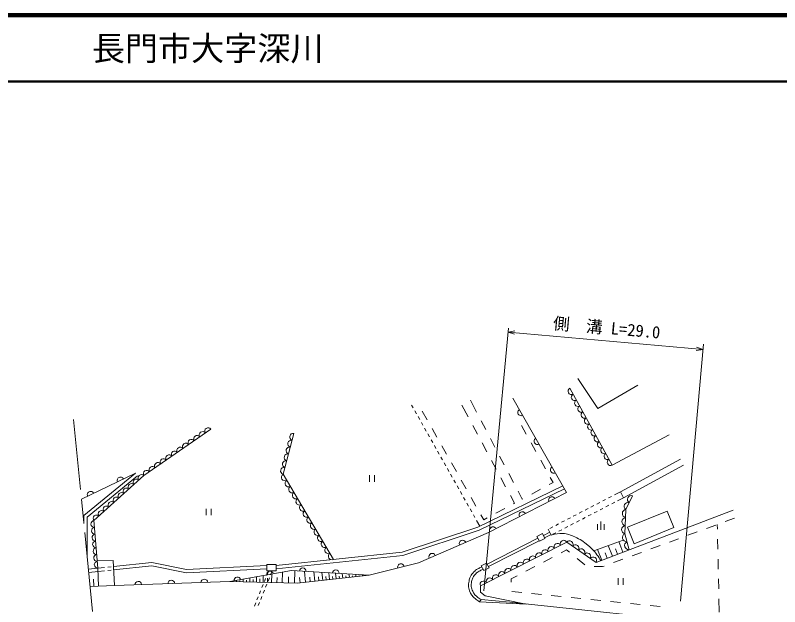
# Model space of a CAD drawing. Units: millimetres, scale not verified. Extents: x 40000 to 680000, y 20000 to 380000.
# Drawn here: x 386285 to 501736, y 290678 to 380000 of the extents above; entities that cross this region are included whole.
import ezdxf
from ezdxf.enums import TextEntityAlignment as Align

# ---------------------------------------------------------------- set-up
doc = ezdxf.new("R2010")
doc.units = ezdxf.units.MM
doc.header["$LTSCALE"] = 1000
doc.linetypes.add('CHAIN', pattern=[18.5, 12, -1.5, 3.5, -1.5])
for name, color, linetype, lineweight in [('M-BGD', 7, 'Continuous', 13), ('M-BGD-OSTR1', 7, 'Continuous', 13), ('M-BMK', 2, 'CHAIN', 13), ('M-STR-HTXT', 7, 'Continuous', 13), ('M-TTL', 2, 'Continuous', 140), ('M-TTL-LINE', 7, 'Continuous', 50), ('M-TTL-TXT', 7, 'Continuous', 13)]:
    doc.layers.add(name, color=color, linetype=linetype, lineweight=lineweight)
doc.styles.add('ＭＳ ゴシック', font='')
doc.styles.get('ＭＳ ゴシック').set_extended_font_data('MS Gothic')

msp = doc.modelspace()

# ---------------------------------------------------------------- linework, layer by layer
at = {"layer": 'M-BGD'}
for p, q in [((471270, 325170), (474250, 320639)), ((470022, 323668), (476437, 312055)), ((474250, 320639), (480308, 324152)), ((461449, 322198), (469559, 307912)), ((446382, 320691), (446137, 321127)), ((453734, 321142), (454679, 319379)), ((455019, 321853), (455947, 320082)), ((446873, 319820), (446628, 320256)), ((448486, 318920), (447749, 320226)), ((447364, 318949), (447119, 319384)), ((456643, 318753), (457339, 317424)), ((447855, 318078), (447610, 318513)), ((448346, 317207), (448101, 317642)), ((449960, 316307), (449223, 317613)), ((455387, 318057), (456096, 316735)), ((463451, 316732), (462724, 318044)), ((448837, 316335), (448592, 316771)), ((485047, 316651), (476437, 312055)), ((449329, 315464), (449083, 315900)), ((456804, 315413), (457513, 314091)), ((458035, 316095), (458731, 314767)), ((464906, 314109), (464179, 315420)), ((449820, 314593), (449574, 315029)), ((450311, 313722), (450065, 314158)), ((451434, 313694), (450697, 315000)), ((450802, 312851), (450556, 313286)), ((459427, 313438), (460123, 312109)), ((486737, 312953), (477669, 308024)), ((451293, 311980), (451047, 312415)), ((452908, 311081), (452171, 312387)), ((458221, 312769), (458929, 311446)), ((466361, 311485), (465633, 312797)), ((487215, 312074), (478146, 307146)), ((404423, 310840), (396275, 306928)), ((451784, 311109), (451538, 311544)), ((452275, 310237), (452029, 310673)), ((460820, 310781), (461516, 309452)), ((439797, 310552), (439797, 309552)), ((440547, 309552), (440547, 310552)), ((452766, 309366), (452520, 309802)), ((454382, 308468), (453645, 309774)), ((459638, 310124), (460346, 308802)), ((466921, 309122), (467498, 309435)), ((467498, 309435), (467088, 310173)), ((453257, 308495), (453011, 308931)), ((464283, 307693), (465602, 308408)), ((453748, 307624), (453502, 308060)), ((454239, 306753), (453993, 307188)), ((455856, 305855), (455119, 307162)), ((461055, 307480), (461678, 306317)), ((462212, 308123), (462845, 306915)), ((476337, 307334), (475893, 307104)), ((477669, 308024), (476781, 307564)), ((478146, 307146), (477258, 306686)), ((478146, 307146), (477669, 308024)), ((454730, 305882), (454484, 306317)), ((461678, 306317), (461520, 306231)), ((462845, 306915), (462964, 306979)), ((473673, 305954), (473229, 305724)), ((474561, 306414), (474117, 306184)), ((475449, 306874), (475005, 306644)), ((475927, 305995), (475483, 305765)), ((476814, 306456), (476370, 306225)), ((415100, 305482), (415100, 304482)), ((415850, 304482), (415850, 305482)), ((455221, 305011), (454975, 305446)), ((460203, 305513), (458886, 304795)), ((471898, 305033), (471454, 304803)), ((472786, 305494), (472342, 305263)), ((474151, 305075), (473707, 304845)), ((494714, 305264), (474012, 297378)), ((475039, 305535), (474595, 305305)), ((478739, 302669), (484749, 305114)), ((484749, 305114), (485759, 302631)), ((455712, 304139), (455466, 304575)), ((456448, 302833), (455957, 303704)), ((457026, 303781), (456592, 304549)), ((457569, 304077), (457026, 303781)), ((469234, 303653), (468790, 303423)), ((470122, 304113), (469678, 303883)), ((471010, 304573), (470566, 304343)), ((471487, 303694), (471044, 303464)), ((472375, 304155), (471931, 303925)), ((473263, 304615), (472819, 304385)), ((493515, 303536), (494923, 304053)), ((467459, 302733), (467015, 302502)), ((468346, 303193), (467902, 302963)), ((469712, 302774), (469268, 302544)), ((470600, 303234), (470156, 303004)), ((474238, 302274), (474238, 303149)), ((474738, 302274), (474738, 303524)), ((475238, 302274), (475238, 303149)), ((479750, 300186), (478739, 302669)), ((485759, 302631), (479750, 300186)), ((490699, 302503), (492107, 303019)), ((492322, 302365), (492306, 303092)), ((465079, 301306), (465886, 301715)), ((465886, 301715), (466258, 300979)), ((467021, 301919), (466036, 301418)), ((467203, 301562), (466217, 301061)), ((467239, 301492), (466779, 302380)), ((467936, 301854), (467492, 301624)), ((468824, 302314), (468380, 302084)), ((487883, 301469), (489291, 301986)), ((465230, 301007), (457554, 297102)), ((465411, 300650), (457734, 296745)), ((465451, 300570), (465079, 301306)), ((466258, 300979), (465451, 300570)), ((473656, 299106), (478096, 300746)), ((478049, 298916), (477443, 300505)), ((485067, 300435), (486475, 300952)), ((492390, 299366), (492356, 300865)), ((468711, 298822), (469530, 299253)), ((469530, 299253), (469977, 298893)), ((474854, 297699), (474236, 299320)), ((476459, 298310), (475848, 299916)), ((477254, 298613), (476951, 299408)), ((482250, 299401), (483659, 299918)), ((466055, 297426), (467383, 298124)), ((471146, 297953), (472315, 297013)), ((475657, 298004), (475351, 298807)), ((479434, 298367), (480842, 298884)), ((492458, 296367), (492424, 297866)), ((401044, 297635), (398670, 297602)), ((400252, 296661), (400750, 296712)), ((401254, 293887), (401044, 297635)), ((424286, 297051), (425662, 297065)), ((424296, 296097), (424286, 297051)), ((425662, 297065), (425672, 296112)), ((456658, 296870), (457465, 297278)), ((457030, 296134), (456658, 296870)), ((457465, 297278), (457837, 296542)), ((463400, 296029), (464728, 296727)), ((473725, 296746), (474982, 296733)), ((474982, 296733), (475210, 296817)), ((476618, 297333), (478026, 297850)), ((397326, 296359), (398760, 296507)), ((397378, 295861), (398779, 296006)), ((398760, 296507), (399755, 296610)), ((398760, 296507), (398864, 293795)), ((398779, 296006), (399774, 296109)), ((400272, 296160), (400769, 296212)), ((425672, 296112), (424296, 296097)), ((424997, 294318), (425027, 295600)), ((426607, 294280), (426645, 295890)), ((428473, 294236), (428517, 296102)), ((430126, 294369), (429940, 296020)), ((431535, 294528), (431376, 295937)), ((432737, 294664), (432601, 295866)), ((433762, 294780), (433646, 295805)), ((434756, 294892), (434659, 295747)), ((435750, 295005), (435672, 295688)), ((436743, 295117), (436685, 295630)), ((437737, 295229), (437698, 295571)), ((457837, 296542), (457030, 296134)), ((398139, 293767), (398081, 294831)), ((418702, 294464), (428871, 294227)), ((419195, 294453), (419198, 294554)), ((419695, 294441), (419700, 294644)), ((420195, 294430), (420200, 294633)), ((420695, 294418), (420704, 294824)), ((421195, 294406), (421202, 294711)), ((421695, 294395), (421709, 295004)), ((422195, 294383), (422204, 294789)), ((422694, 294371), (422713, 295184)), ((423205, 294359), (423217, 294870)), ((423715, 294347), (423739, 295368)), ((424356, 294332), (424371, 294974)), ((425802, 294299), (425821, 295104)), ((427540, 294258), (427562, 295191)), ((428871, 294227), (439724, 295454)), ((429301, 294276), (429208, 295101)), ((430831, 294449), (430751, 295153)), ((432136, 294596), (432068, 295197)), ((433250, 294722), (433192, 295235)), ((434259, 294836), (434211, 295263)), ((435253, 294948), (435214, 295290)), ((436246, 295061), (436217, 295317)), ((437240, 295173), (437221, 295344)), ((438234, 295285), (438224, 295371)), ((438731, 295342), (438711, 295512)), ((461187, 294364), (461191, 294867)), ((461191, 294867), (462073, 295331)), ((477345, 294973), (477345, 293973)), ((478095, 293973), (478095, 294973)), ((492526, 293367), (492492, 294867)), ((397588, 293746), (401254, 293887)), ((456542, 293829), (456530, 292872)), ((456530, 292872), (457274, 292301)), ((457274, 292301), (463427, 291085)), ((462764, 292803), (461272, 292952)), ((465750, 292507), (464257, 292655)), ((468735, 292211), (467242, 292359)), ((456392, 291425), (456624, 291751)), ((456392, 291425), (463427, 291085)), ((456624, 291751), (460966, 291343)), ((460966, 291343), (496317, 287627)), ((471720, 291914), (470228, 292062)), ((474706, 291618), (473213, 291766)), ((477691, 291321), (476198, 291470)), ((480676, 291025), (479184, 291173)), ((492605, 289868), (492560, 291868)), ((483662, 290729), (482169, 290877))]:
    msp.add_line(p, q, dxfattribs=at)
for points in [[(415832, 317499), (405721, 310484), (398172, 303686), (398760, 296507)], [(428359, 316841), (426724, 310680), (434350, 297822)], [(396644, 303227), (396648, 304440), (404423, 310840)], [(397126, 298386), (397147, 304203), (404741, 310454)], [(425663, 296911), (444700, 298908), (456151, 302688), (468986, 308921)], [(425669, 296409), (444806, 298417), (456339, 302224), (469234, 308485)], [(469559, 307912), (457758, 301907), (447169, 297328), (439724, 295454), (427996, 296132), (418702, 294464), (401254, 293887)], [(479518, 307437), (478495, 305369), (478330, 301693), (478984, 299272)], [(474012, 297378), (469566, 300439), (456526, 293821)], [(401094, 296748), (406910, 297348), (412156, 296279), (424287, 296917)], [(401122, 296248), (406885, 296843), (412119, 295777), (424292, 296417)]]:
    msp.add_lwpolyline(points, dxfattribs=at)
for centre, radius, start, end in [((470278, 323226), 510, 120.08196, 297.75282), ((470771, 322333), 510, 120.08196, 297.75282), ((471265, 321439), 510, 120.08196, 297.75282), ((471758, 320546), 510, 120.08196, 297.75282), ((462683, 320024), 500, 119.58305, 299.58305), ((472251, 319653), 510, 120.08196, 297.75282), ((472745, 318760), 510, 120.08196, 297.75282), ((415418, 317196), 513, 36.19788, 213.31095), ((473238, 317866), 510, 120.08196, 297.75282), ((413733, 316027), 513, 36.19788, 213.31095), ((414575, 316612), 513, 36.19788, 213.31095), ((428254, 316319), 532, 78.59596, 251.66747), ((473732, 316973), 510, 120.08196, 297.75282), ((474225, 316080), 510, 120.08196, 297.75282), ((412048, 314858), 513, 36.19788, 213.31095), ((412890, 315442), 513, 36.19788, 213.31095), ((427981, 315292), 532, 78.59596, 251.66747), ((465152, 315676), 500, 119.58305, 299.58305), ((474719, 315186), 510, 120.08196, 297.75282), ((410363, 313688), 513, 36.19788, 213.31095), ((411205, 314273), 513, 36.19788, 213.31095), ((427709, 314266), 532, 78.59596, 251.66747), ((475212, 314293), 510, 120.08196, 297.75282), ((408678, 312519), 513, 36.19788, 213.31095), ((409520, 313104), 513, 36.19788, 213.31095), ((427436, 313239), 532, 78.59596, 251.66747), ((475706, 313400), 510, 120.08196, 297.75282), ((476199, 312506), 510, 120.08196, 297.75282), ((406992, 311350), 513, 36.19788, 213.31095), ((407835, 311935), 513, 36.19788, 213.31095), ((427164, 312212), 532, 78.59596, 251.66747), ((467620, 311327), 500, 119.58305, 299.58305), ((405349, 310138), 508, 42.90768, 221.09835), ((406150, 310765), 513, 36.19788, 213.31095), ((426891, 311185), 532, 78.59596, 251.66747), ((427026, 310239), 535, 124.431, 296.91817), ((402170, 309758), 500, 25.64743, 205.64743), ((404594, 309458), 508, 42.90768, 221.09835), ((427571, 309320), 535, 124.431, 296.91817), ((403084, 308098), 508, 42.90768, 221.09835), ((403839, 308778), 508, 42.90768, 221.09835), ((428116, 308402), 535, 124.431, 296.91817), ((397662, 307594), 500, 25.64743, 205.64743), ((401574, 306739), 508, 42.90768, 221.09835), ((402329, 307419), 508, 42.90768, 221.09835), ((428660, 307483), 535, 124.431, 296.91817), ((467331, 306778), 500, 26.96886, 206.96886), ((479336, 306883), 583, 71.82827, 235.52008), ((400819, 306059), 508, 42.90768, 221.09835), ((429205, 306565), 535, 124.431, 296.91817), ((429750, 305647), 535, 124.431, 296.91817), ((478825, 305849), 583, 71.82827, 235.52008), ((399310, 304699), 508, 42.90768, 221.09835), ((400065, 305379), 508, 42.90768, 221.09835), ((430295, 304728), 535, 124.431, 296.91817), ((462875, 304511), 500, 26.96886, 206.96886), ((478593, 304751), 626, 99.06832, 255.81602), ((398228, 303174), 515, 96.32187, 273.04914), ((398555, 304020), 508, 42.90768, 221.09835), ((430839, 303810), 535, 124.431, 296.91817), ((478539, 303525), 626, 99.06832, 255.81602), ((398313, 302148), 515, 96.32187, 273.04914), ((431384, 302891), 535, 124.431, 296.91817), ((458418, 302243), 500, 26.96886, 206.96886), ((478484, 302300), 626, 99.06832, 255.81602), ((398397, 301123), 515, 96.32187, 273.04914), ((431929, 301973), 535, 124.431, 296.91817), ((432474, 301055), 535, 124.431, 296.91817), ((478632, 301125), 643, 117.94467, 272.24724), ((398481, 300097), 515, 96.32187, 273.04914), ((433018, 300136), 535, 124.431, 296.91817), ((453849, 300217), 500, 23.38821, 203.38821), ((468179, 299710), 523, 29.40302, 204.41707), ((469110, 300183), 523, 29.40302, 204.41707), ((469987, 300099), 541, 329.8412, 141.06669), ((478958, 299914), 643, 117.94467, 272.24724), ((398565, 299072), 515, 96.32187, 273.04914), ((433563, 299218), 535, 124.431, 296.91817), ((466316, 298764), 523, 29.40302, 204.41707), ((467247, 299237), 523, 29.40302, 204.41707), ((470876, 299487), 541, 329.8412, 141.06669), ((471765, 298874), 541, 329.8412, 141.06669), ((398649, 298046), 515, 96.32187, 273.04914), ((434108, 298299), 535, 124.431, 296.91817), ((449260, 298232), 500, 23.38821, 203.38821), ((463522, 297346), 523, 29.40302, 204.41707), ((464453, 297819), 523, 29.40302, 204.41707), ((465385, 298292), 523, 29.40302, 204.41707), ((472655, 298262), 541, 329.8412, 141.06669), ((473544, 297650), 541, 329.8412, 141.06669), ((398733, 297021), 515, 96.32187, 273.04914), ((444529, 296663), 500, 14.12762, 194.12762), ((461659, 296401), 523, 29.40302, 204.41707), ((462591, 296873), 523, 29.40302, 204.41707), ((424750, 295550), 500, 10.17335, 190.17335), ((429696, 296034), 500, 356.68906, 176.68906), ((434687, 295745), 500, 356.68906, 176.68906), ((459796, 295455), 523, 29.40302, 204.41707), ((460728, 295928), 523, 29.40302, 204.41707), ((404855, 294006), 500, 1.89414, 181.89414), ((409852, 294172), 500, 1.89414, 181.89414), ((414849, 294337), 500, 1.89414, 181.89414), ((419829, 294667), 500, 10.17335, 190.17335), ((457002, 294037), 523, 29.40302, 204.41707), ((457934, 294510), 523, 29.40302, 204.41707), ((458865, 294983), 523, 29.40302, 204.41707)]:
    msp.add_arc(centre, radius, start, end, dxfattribs=at)
for points, knots in [([(467239, 301492), (467973, 301693), (468294, 301773), (468980, 301735), (469716, 301695), (470123, 301525), (470797, 301226), (471642, 300852), (472073, 300532), (472784, 299942), (473366, 299459), (473656, 299137), (474117, 298537), (474390, 298181), (474528, 297983), (474729, 297651)], [0, 0, 0, 0, 1, 1, 1, 2, 2, 2, 3, 3, 3, 4, 4, 4, 5, 5, 5, 5]), ([(456753, 296680), (456457, 296559), (456360, 296517), (456126, 296377), (455879, 296229), (455734, 296144), (455534, 295936), (455301, 295695), (455185, 295537), (455039, 295236), (454915, 294981), (454866, 294825), (454812, 294547), (454749, 294215), (454708, 294020), (454748, 293685), (454788, 293345), (454859, 293159), (454995, 292845), (455083, 292645), (455142, 292534), (455275, 292360), (455430, 292160), (455538, 292065), (455728, 291897), (455966, 291686), (456074, 291625), (456392, 291425)], [0, 0, 0, 0, 1, 1, 1, 2, 2, 2, 3, 3, 3, 4, 4, 4, 5, 5, 5, 6, 6, 6, 7, 7, 7, 8, 8, 8, 9, 9, 9, 9]), ([(456934, 296323), (456656, 296210), (456558, 296171), (456335, 296034), (456123, 295904), (455995, 295833), (455824, 295653), (455626, 295445), (455525, 295312), (455400, 295054), (455295, 294837), (455253, 294705), (455208, 294468), (455153, 294184), (455117, 294016), (455152, 293728), (455187, 293435), (455247, 293274), (455366, 293004), (455438, 292839), (455487, 292747), (455597, 292604), (455730, 292430), (455825, 292349), (455989, 292203), (456216, 292000), (456319, 291942), (456624, 291751)], [0, 0, 0, 0, 1, 1, 1, 2, 2, 2, 3, 3, 3, 4, 4, 4, 5, 5, 5, 6, 6, 6, 7, 7, 7, 8, 8, 8, 9, 9, 9, 9])]:
    msp.add_open_spline(points, degree=3, knots=knots, dxfattribs=at)
at = {"layer": 'M-BGD-OSTR1'}
for p, q in [((424281, 295413), (424469, 295876)), ((424849, 295483), (425036, 295947)), ((423906, 294486), (424094, 294949)), ((424474, 294556), (424662, 295019)), ((423532, 293559), (423719, 294022)), ((424099, 293629), (424287, 294092)), ((422782, 291704), (422969, 292168)), ((423157, 292631), (423344, 293095)), ((423350, 291775), (423537, 292238)), ((423724, 292702), (423912, 293165)), ((422407, 290777), (422595, 291241)), ((422975, 290847), (423162, 291311))]:
    msp.add_line(p, q, dxfattribs=at)
at = {"layer": 'M-BMK'}
msp.add_line((401634, 253145), (395076, 318955), dxfattribs=at)
at = {"layer": 'M-STR-HTXT'}
for p, q in [((457074, 293065), (460767, 332743)), ((460713, 332162), (461731, 332322)), ((460713, 332162), (490156, 329532)), ((460713, 332162), (461687, 331824)), ((486738, 291534), (490227, 330331)), ((490156, 329532), (489137, 329372)), ((490156, 329532), (489182, 329870))]:
    msp.add_line(p, q, dxfattribs=at)
at = {"layer": 'M-TTL'}
msp.add_line((680000, 380000), (40000, 380000), dxfattribs=at)
at = {"layer": 'M-TTL-LINE'}
msp.add_line((40000, 370000), (680000, 370000), dxfattribs=at)

# ---------------------------------------------------------------- texts
at = {"layer": 'M-STR-HTXT', "style": 'ＭＳ ゴシック'}
msp.add_text('側\u3000溝 L=29.0', height=1833, rotation=354.895, dxfattribs=at).set_placement((475479, 331345), align=Align.BOTTOM_CENTER)
at = {"layer": 'M-TTL-TXT', "style": 'ＭＳ ゴシック'}
msp.add_text('地 名      長門市大字深川', height=3666, dxfattribs=at).set_placement((370380, 375000), align=Align.MIDDLE_LEFT)

doc.saveas('drawing.dxf')
